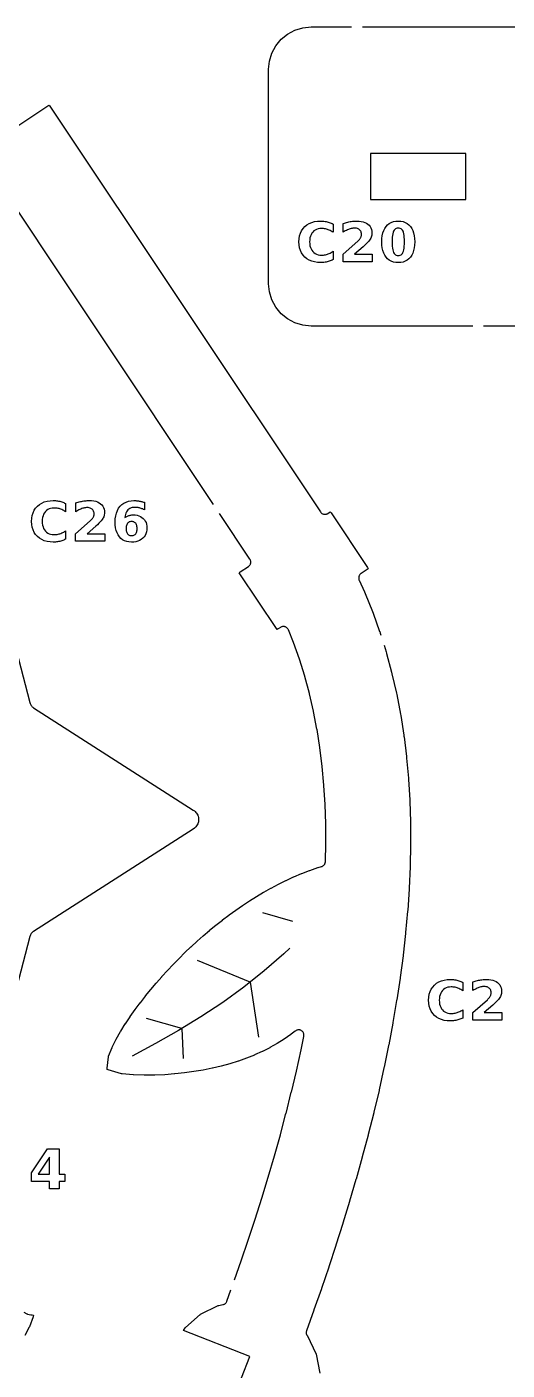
# Model space of a CAD drawing. Header units: millimetres. Extents: x 3 to 297, y 8 to 291.
# Drawn here: x 87.2 to 116.4, y 129.6 to 211.1 of the extents above; entities that cross this region are included whole.
import ezdxf

# ---------------------------------------------------------------- set-up
doc = ezdxf.new("R2010")
doc.units = ezdxf.units.MM
for name, color, linetype in [('CUT', 1, 'CONTINUOUS'), ('ENGRAVE', 5, 'CONTINUOUS'), ('SCORE', 7, 'CONTINUOUS')]:
    doc.layers.add(name, color=color, linetype=linetype)

msp = doc.modelspace()

# ---------------------------------------------------------------- linework, layer by layer
at = {"layer": 'CUT', "color": 1}
for points in [[(114.309, 192.925), (104.4963, 192.925), (103.9976, 192.9741), (103.5145, 193.1207), (103.0692, 193.3587), (102.6789, 193.6789), (102.3587, 194.0692), (102.1207, 194.5145), (101.9741, 194.9976), (101.925, 195.4963), (101.925, 208.5037), (101.9741, 209.0024), (102.1207, 209.4855), (102.3587, 209.9308), (102.6789, 210.3211), (103.0692, 210.6413), (103.5145, 210.8793), (103.9976, 211.0259), (104.4963, 211.075), (106.9633, 211.075)], [(107.6133, 211.075), (117.5037, 211.075), (118.0024, 211.0259), (118.4855, 210.8793), (118.9308, 210.6413), (119.3211, 210.3211), (119.6413, 209.9308), (119.8793, 209.4855), (120.0259, 209.0024), (120.075, 208.5037), (120.075, 195.4963), (120.0259, 194.9976), (119.8793, 194.5145), (119.6413, 194.0692), (119.3211, 193.6789), (118.9308, 193.3587), (118.4855, 193.1207), (118.0024, 192.9741), (117.5037, 192.925), (114.959, 192.925)], [(84.3841, 203.5267), (88.5298, 206.2932), (88.5978, 206.3339), (88.6449, 206.2702), (105.0697, 181.6572), (105.0898, 181.6301), (105.1112, 181.6064), (105.1348, 181.585), (105.1604, 181.566), (105.1878, 181.5496), (105.2166, 181.5359), (105.2466, 181.5252), (105.2775, 181.5174), (105.309, 181.5127), (105.3409, 181.5111), (105.3727, 181.5127), (105.4043, 181.5173), (105.4352, 181.5251), (105.4652, 181.5358), (105.4941, 181.5494), (105.523, 181.5667), (105.598, 181.6168), (105.666, 181.6574), (105.7131, 181.5938), (107.9246, 178.2799), (107.9652, 178.2119), (107.9016, 178.1648), (107.537, 177.9215), (107.5092, 177.9008), (107.485, 177.8788), (107.4632, 177.8544), (107.4439, 177.828), (107.4274, 177.7997), (107.4138, 177.7699), (107.4033, 177.7389), (107.3959, 177.707), (107.3918, 177.6746), (107.391, 177.6419), (107.3935, 177.6092), (107.3992, 177.577), (107.4082, 177.5455), (107.421, 177.5134), (107.7387, 176.8179), (107.7407, 176.8132), (107.7822, 176.717), (107.7842, 176.7123), (108.2255, 175.6236), (108.2274, 175.619), (108.2635, 175.5241), (108.2653, 175.5195), (108.6615, 174.4106), (108.6631, 174.4061), (108.6942, 174.313), (108.6957, 174.3084), (108.7326, 174.1904)], [(98.5778, 182.1075), (84.3611, 203.4116)], [(84.5278, 181.2278), (87.4333, 170.0922), (87.4484, 170.0438), (87.4672, 169.9987), (87.4902, 169.9554), (87.5171, 169.9145), (87.5476, 169.8763), (87.5816, 169.8411), (87.6188, 169.8093), (87.6602, 169.78), (97.3528, 163.5756), (97.4185, 163.5288), (97.4693, 163.4843), (97.5153, 163.4349), (97.5562, 163.3812), (97.5916, 163.3237), (97.621, 163.2629), (97.6441, 163.1996), (97.6609, 163.1342), (97.671, 163.0674), (97.6743, 163), (97.671, 162.9326), (97.6609, 162.8658), (97.6441, 162.8004), (97.621, 162.7371), (97.5916, 162.6763), (97.5562, 162.6188), (97.5153, 162.5651), (97.4693, 162.5157), (97.4185, 162.4712), (97.3528, 162.4244), (87.6602, 156.22), (87.6188, 156.1907), (87.5816, 156.1589), (87.5476, 156.1237), (87.5171, 156.0855), (87.4902, 156.0446), (87.4672, 156.0013), (87.4484, 155.9562), (87.4333, 155.9078), (84.5278, 144.7722)], [(99.8585, 135.0837), (100.2582, 136.2269), (100.2593, 136.23), (100.6871, 137.4909), (100.6882, 137.4942), (101.1043, 138.7611), (101.1054, 138.7646), (101.5088, 140.0365), (101.5099, 140.0402), (101.8994, 141.3162), (101.9006, 141.3201), (102.2752, 142.599), (102.2764, 142.6032), (102.6349, 143.8841), (102.6361, 143.8886), (102.9774, 145.1704), (102.9786, 145.1751), (103.3018, 146.4569), (103.303, 146.4619), (103.6069, 147.7426), (103.6081, 147.7478), (103.8916, 149.0264), (103.8928, 149.0319), (104.0613, 149.8521), (104.0665, 149.8851), (104.0683, 149.9167), (104.067, 149.9482), (104.0627, 149.9795), (104.0553, 150.0102), (104.045, 150.0401), (104.0319, 150.0688), (104.016, 150.0961), (103.9975, 150.1217), (103.9767, 150.1455), (103.9536, 150.167), (103.9286, 150.1863), (103.9018, 150.203), (103.8735, 150.2171), (103.844, 150.2283), (103.8135, 150.2366), (103.7824, 150.2419), (103.7509, 150.2442), (103.7193, 150.2434), (103.688, 150.2395), (103.6571, 150.2326), (103.6271, 150.2227), (103.5982, 150.21), (103.5707, 150.1946), (103.5433, 150.1754), (103.2881, 149.9784), (103.2788, 149.9715), (102.8744, 149.6896), (102.865, 149.6833), (102.4458, 149.42), (102.4362, 149.4142), (102.0024, 149.1693), (101.9928, 149.1642), (101.5444, 148.9373), (101.535, 148.9327), (101.0722, 148.7236), (101.063, 148.7197), (100.5861, 148.5281), (100.5771, 148.5247), (100.0862, 148.3502), (100.0775, 148.3473), (99.5731, 148.1896), (99.5647, 148.1872), (99.0468, 148.0459), (99.0388, 148.0439), (98.5079, 147.9188), (98.5002, 147.9171), (97.9564, 147.808), (97.9489, 147.8066), (97.3925, 147.7131), (97.3853, 147.712), (96.8163, 147.6343), (96.8092, 147.6334), (96.2275, 147.5716), (96.2204, 147.5709), (95.6257, 147.5258), (95.6183, 147.5253), (95.0097, 147.4982), (95.0014, 147.498), (94.377, 147.4921), (94.3668, 147.4922), (93.7229, 147.5137), (93.7078, 147.5147), (93.0328, 147.5805), (93.018, 147.5826), (93.0035, 147.5862), (92.1904, 147.8279), (92.1262, 147.8506), (92.13, 147.9177), (92.203, 148.6176), (92.2056, 148.6353), (92.2115, 148.6521), (92.4205, 149.1755), (92.4289, 149.1942), (92.6722, 149.6775), (92.6782, 149.6887), (92.9426, 150.1505), (92.9474, 150.1585), (93.2263, 150.6043), (93.2304, 150.6105), (93.5206, 151.0435), (93.5242, 151.0487), (93.8236, 151.4707), (93.8269, 151.4753), (94.1344, 151.8877), (94.1375, 151.8918), (94.4522, 152.2954), (94.4552, 152.2992), (94.7765, 152.6947), (94.7794, 152.6982), (95.1069, 153.0859), (95.1097, 153.0893), (95.4432, 153.4696), (95.4461, 153.4728), (95.7853, 153.8458), (95.7881, 153.8489), (96.133, 154.2148), (96.1359, 154.2178), (96.4863, 154.5767), (96.4893, 154.5797), (96.8452, 154.9314), (96.8482, 154.9344), (97.2097, 155.279), (97.2128, 155.2819), (97.5798, 155.6194), (97.5831, 155.6223), (97.9557, 155.9525), (97.959, 155.9555), (98.3374, 156.2783), (98.3409, 156.2812), (98.725, 156.5965), (98.7286, 156.5994), (99.1187, 156.907), (99.1225, 156.9099), (99.5187, 157.2096), (99.5227, 157.2125), (99.9251, 157.504), (99.9293, 157.507), (100.3382, 157.79), (100.3425, 157.793), (100.7582, 158.0674), (100.7627, 158.0703), (101.1853, 158.3356), (101.1901, 158.3385), (101.6199, 158.5944), (101.625, 158.5973), (102.0624, 158.8432), (102.0678, 158.8462), (102.5132, 159.0816), (102.519, 159.0845), (102.9728, 159.3088), (102.9791, 159.3117), (103.442, 159.524), (103.4488, 159.527), (103.9215, 159.7262), (103.929, 159.7292), (104.4125, 159.9138), (104.4209, 159.9169), (104.9166, 160.085), (104.9264, 160.0881), (105.1347, 160.1488), (105.1663, 160.1597), (105.1951, 160.1729), (105.2224, 160.1888), (105.2481, 160.2073), (105.2718, 160.2282), (105.2934, 160.2514), (105.3127, 160.2765), (105.3294, 160.3033), (105.3434, 160.3317), (105.3546, 160.3613), (105.3629, 160.3918), (105.3681, 160.423), (105.3704, 160.4564), (105.3928, 161.5322), (105.3928, 161.5416), (105.3867, 162.7264), (105.3866, 162.7363), (105.3487, 163.9063), (105.3482, 163.9167), (105.2778, 165.0708), (105.277, 165.0816), (105.1733, 166.219), (105.1721, 166.2303), (105.0344, 167.3499), (105.0327, 167.3617), (104.8602, 168.4628), (104.8581, 168.4751), (104.6502, 169.5567), (104.6475, 169.5695), (104.4035, 170.631), (104.4002, 170.6442), (104.1193, 171.685), (104.1154, 171.6986), (103.797, 172.7182), (103.7924, 172.7321), (103.4358, 173.7299), (103.4304, 173.7441), (103.1224, 174.5038), (103.1081, 174.5345), (103.0919, 174.5621), (103.073, 174.5879), (103.0516, 174.6117), (103.028, 174.6334), (103.0024, 174.6526), (102.9751, 174.6692), (102.9462, 174.683), (102.9161, 174.6939), (102.8851, 174.7018), (102.8534, 174.7066), (102.8215, 174.7083), (102.7895, 174.7068), (102.7578, 174.7022), (102.7267, 174.6945), (102.6966, 174.6837), (102.6676, 174.6701), (102.6386, 174.6527), (102.5082, 174.5657), (102.4402, 174.525), (102.3931, 174.5886), (100.1816, 177.9026), (100.141, 177.9705), (100.2046, 178.0176), (100.6955, 178.3452), (100.7226, 178.3653), (100.7463, 178.3867), (100.7677, 178.4103), (100.7867, 178.4359), (100.8031, 178.4633), (100.8168, 178.4921), (100.8275, 178.5221), (100.8353, 178.553), (100.84, 178.5845), (100.8416, 178.6164), (100.84, 178.6482), (100.8354, 178.6798), (100.8276, 178.7107), (100.8169, 178.7407), (100.8033, 178.7696), (100.786, 178.7985), (98.9386, 181.5668)], [(108.9263, 173.57), (109.048, 173.1803), (109.0493, 173.1758), (109.0757, 173.085), (109.077, 173.0805), (109.3863, 171.934), (109.3875, 171.9297), (109.4095, 171.8415), (109.4105, 171.8371), (109.6781, 170.6731), (109.679, 170.6689), (109.697, 170.5836), (109.6979, 170.5794), (109.9248, 169.3988), (109.9256, 169.3948), (109.9399, 169.3125), (109.9406, 169.3085), (110.128, 168.1122), (110.1285, 168.1084), (110.1396, 168.0294), (110.1401, 168.0255), (110.2891, 166.8145), (110.2895, 166.8108), (110.2976, 166.7351), (110.298, 166.7314), (110.4096, 165.5066), (110.4099, 165.503), (110.4154, 165.4306), (110.4157, 165.4271), (110.4912, 164.1894), (110.4914, 164.186), (110.4946, 164.117), (110.4947, 164.1136), (110.5351, 162.864), (110.5352, 162.8607), (110.5364, 162.7949), (110.5365, 162.7917), (110.5429, 161.5311), (110.5429, 161.528), (110.5425, 161.4654), (110.5424, 161.4623), (110.516, 160.1916), (110.516, 160.1887), (110.514, 160.1292), (110.5139, 160.1263), (110.4558, 158.8463), (110.4557, 158.8436), (110.4525, 158.7871), (110.4523, 158.7843), (110.3636, 157.4962), (110.3634, 157.4935), (110.3591, 157.44), (110.3589, 157.4373), (110.2408, 156.1418), (110.2406, 156.1393), (110.2354, 156.0886), (110.2351, 156.0861), (110.0887, 154.7842), (110.0884, 154.7818), (110.0825, 154.7337), (110.0822, 154.7313), (109.9086, 153.4247), (109.9018, 153.3768), (109.7017, 152.0626), (109.6944, 152.0173), (109.4693, 150.6996), (109.4616, 150.6567), (109.2127, 149.3365), (109.2047, 149.2958), (108.933, 147.974), (108.9248, 147.9355), (108.6315, 146.6129), (108.6231, 146.5764), (108.3094, 145.254), (108.301, 145.2195), (107.9679, 143.8982), (107.9594, 143.8656), (107.6081, 142.5463), (107.5997, 142.5154), (107.2313, 141.1991), (107.2229, 141.1699), (106.8386, 139.8575), (106.8303, 139.8298), (106.4312, 138.5222), (106.423, 138.496), (106.0102, 137.1942), (106.0022, 137.1694), (105.5768, 135.8742), (105.569, 135.8508), (105.1321, 134.5632), (105.1245, 134.5411), (104.6774, 133.262), (104.67, 133.2412), (104.2233, 131.9983), (104.2138, 131.9676), (104.2077, 131.9379), (104.2043, 131.9078), (104.2037, 131.8775), (104.206, 131.8473), (104.2111, 131.8174), (104.2189, 131.7881), (104.2295, 131.7597), (104.2426, 131.7323), (104.2591, 131.7048), (104.2679, 131.6917), (104.2745, 131.6797), (104.7987, 130.6151), (104.8055, 130.5997), (104.8095, 130.5833), (105.0403, 129.4193)], [(99.7731, 127.8381), (100.7868, 130.4374), (96.7489, 132.0122), (96.8548, 132.1705), (96.8649, 132.1841), (96.8771, 132.1958), (97.7697, 132.9776), (97.7829, 132.9882), (97.7977, 132.9963), (98.8623, 133.5205), (98.8777, 133.5273), (98.8941, 133.5313), (99.1507, 133.5822), (99.185, 133.5909), (99.2164, 133.6023), (99.2465, 133.617), (99.2749, 133.6346), (99.3013, 133.6551), (99.3255, 133.6782), (99.3472, 133.7037), (99.3662, 133.7313), (99.3822, 133.7606), (99.3959, 133.7933), (99.6397, 134.4716)], [(87.0706, 133.13), (87.2528, 133.0249), (87.2639, 133.0191), (87.274, 133.0149), (87.2859, 133.0112), (87.4891, 132.9567), (87.5013, 132.954), (87.5121, 132.9526), (87.5247, 132.952), (87.5651, 132.952), (87.6438, 132.9482), (87.6428, 132.8695), (87.6423, 132.862), (87.6407, 132.8474), (87.6361, 132.8335), (87.4039, 132.2301), (87.3977, 132.2163), (87.1297, 131.699)]]:
    msp.add_lwpolyline(points, dxfattribs=at)
msp.add_lwpolyline([(113.895, 200.605), (113.895, 203.395), (108.105, 203.395), (108.105, 200.605), (113.895, 200.605)], close=True, dxfattribs=at)
at = {"layer": 'ENGRAVE', "color": 5}
for points in [[(105.7743, 196.9298), (105.7156, 196.9037), (105.6561, 196.8799), (105.5957, 196.8586), (105.5345, 196.8398), (105.4726, 196.8234), (105.4097, 196.8094), (105.346, 196.7981), (105.2813, 196.7892), (105.2158, 196.7829), (105.1493, 196.7791), (105.0819, 196.7778), (104.8866, 196.7872), (104.7052, 196.8155), (104.5379, 196.8626), (104.3846, 196.9286), (104.2453, 197.0135), (104.12, 197.1172), (104.0116, 197.237), (103.9229, 197.3702), (103.8539, 197.5169), (103.8046, 197.6771), (103.7751, 197.8506), (103.7652, 198.0376), (103.7751, 198.225), (103.8046, 198.399), (103.8539, 198.5594), (103.9229, 198.7063), (104.0116, 198.8397), (104.12, 198.9596), (104.2453, 199.0633), (104.3846, 199.1481), (104.5379, 199.2141), (104.7052, 199.2613), (104.8866, 199.2895), (105.0819, 199.299), (105.1493, 199.2977), (105.2158, 199.2939), (105.2813, 199.2876), (105.346, 199.2787), (105.4097, 199.2673), (105.4726, 199.2534), (105.5345, 199.237), (105.5957, 199.2181), (105.6561, 199.1968), (105.7156, 199.1731), (105.7743, 199.1469), (105.8323, 199.1183), (105.8323, 198.6154), (105.7743, 198.6532), (105.7167, 198.6875), (105.6593, 198.7183), (105.6022, 198.7456), (105.5454, 198.7693), (105.4888, 198.7895), (105.4319, 198.8064), (105.374, 198.8203), (105.3151, 198.831), (105.2552, 198.8387), (105.1943, 198.8433), (105.1324, 198.8449), (105.0246, 198.8389), (104.9248, 198.821), (104.8329, 198.7911), (104.749, 198.7494), (104.673, 198.6957), (104.605, 198.63), (104.5464, 198.5539), (104.4983, 198.4687), (104.461, 198.3745), (104.4343, 198.2712), (104.4183, 198.1589), (104.413, 198.0376), (104.4183, 197.9167), (104.4343, 197.8048), (104.461, 197.7019), (104.4983, 197.6079), (104.5464, 197.5228), (104.605, 197.4467), (104.673, 197.3811), (104.749, 197.3274), (104.8329, 197.2856), (104.9248, 197.2558), (105.0246, 197.2379), (105.1324, 197.2319), (105.1943, 197.2334), (105.2552, 197.238), (105.3151, 197.2457), (105.374, 197.2565), (105.4319, 197.2703), (105.4888, 197.2872), (105.5454, 197.3074), (105.6022, 197.3312), (105.6593, 197.3584), (105.7167, 197.3892), (105.7743, 197.4236), (105.8323, 197.4614), (105.8323, 196.9585), (105.7743, 196.9298)], [(108.2084, 196.825), (106.4425, 196.825), (106.4425, 197.2856), (107.3295, 198.0685), (107.3674, 198.1042), (107.4019, 198.1396), (107.4329, 198.1747), (107.4605, 198.2095), (107.4846, 198.2441), (107.5053, 198.2785), (107.5227, 198.3129), (107.537, 198.3477), (107.548, 198.383), (107.5559, 198.4188), (107.5607, 198.455), (107.5623, 198.4917), (107.5591, 198.5468), (107.5495, 198.5982), (107.5336, 198.6459), (107.5113, 198.6899), (107.4826, 198.7302), (107.4475, 198.7667), (107.4072, 198.7986), (107.3626, 198.8246), (107.3139, 198.8449), (107.2609, 198.8593), (107.2037, 198.868), (107.1424, 198.8709), (107.0928, 198.8692), (107.0416, 198.8639), (106.9889, 198.8552), (106.9347, 198.843), (106.879, 198.8274), (106.8217, 198.8082), (106.763, 198.7857), (106.7029, 198.7597), (106.6415, 198.7303), (106.5787, 198.6976), (106.5145, 198.6614), (106.449, 198.6219), (106.449, 199.1557), (106.5194, 199.1781), (106.5895, 199.1987), (106.6594, 199.2174), (106.7289, 199.2342), (106.7982, 199.2492), (106.8673, 199.2623), (106.936, 199.2735), (107.0042, 199.2827), (107.072, 199.2898), (107.1393, 199.2949), (107.2061, 199.2979), (107.2726, 199.299), (107.4126, 199.2936), (107.5417, 199.2776), (107.6601, 199.2509), (107.7677, 199.2136), (107.8645, 199.1656), (107.9505, 199.1069), (108.0243, 199.0387), (108.0847, 198.962), (108.1317, 198.877), (108.1653, 198.7836), (108.1854, 198.6817), (108.1922, 198.5714), (108.1893, 198.506), (108.1808, 198.442), (108.1665, 198.3796), (108.1466, 198.3186), (108.1209, 198.2591), (108.0896, 198.2011), (108.0492, 198.1407), (107.9961, 198.0737), (107.9305, 198.0003), (107.8523, 197.9205), (107.7616, 197.8341), (107.6583, 197.7413), (107.1391, 197.2856), (108.2084, 197.2856), (108.2084, 196.825)], [(110.7262, 197.5027), (110.6756, 197.3551), (110.6105, 197.2227), (110.5309, 197.1058), (110.438, 197.0056), (110.333, 196.9236), (110.216, 196.8598), (110.0867, 196.8142), (109.9454, 196.7869), (109.792, 196.7778), (109.638, 196.7869), (109.4963, 196.8142), (109.3667, 196.8598), (109.2494, 196.9236), (109.1443, 197.0056), (109.0514, 197.1058), (108.9718, 197.2227), (108.9067, 197.3551), (108.8561, 197.5027), (108.8199, 197.6657), (108.7982, 197.8439), (108.791, 198.0376), (108.7982, 198.2317), (108.8199, 198.4104), (108.8561, 198.5737), (108.9067, 198.7215), (108.9718, 198.854), (109.0514, 198.971), (109.1443, 199.0712), (109.2494, 199.1532), (109.3667, 199.217), (109.4963, 199.2625), (109.638, 199.2898), (109.792, 199.299), (109.9454, 199.2898), (110.0867, 199.2625), (110.216, 199.217), (110.333, 199.1532), (110.438, 199.0712), (110.5309, 198.971), (110.6105, 198.854), (110.6756, 198.7215), (110.7262, 198.5737), (110.7624, 198.4104), (110.7841, 198.2317), (110.7913, 198.0376), (110.7841, 197.8439), (110.7624, 197.6657), (110.7262, 197.5027)], [(110.1433, 198.4308), (110.1267, 198.5304), (110.1053, 198.6149), (110.0792, 198.6845), (110.0475, 198.7415), (110.0093, 198.7881), (109.9647, 198.8243), (109.9136, 198.8502), (109.856, 198.8657), (109.792, 198.8709), (109.7279, 198.8657), (109.6703, 198.8502), (109.619, 198.8243), (109.5742, 198.7881), (109.5358, 198.7415), (109.5039, 198.6845), (109.4775, 198.6149), (109.4559, 198.5304), (109.4392, 198.4308), (109.4272, 198.3163), (109.42, 198.1869), (109.4176, 198.0424), (109.42, 197.8965), (109.4272, 197.7656), (109.4392, 197.6498), (109.4559, 197.5491), (109.4775, 197.4635), (109.5039, 197.393), (109.5358, 197.3353), (109.5742, 197.2881), (109.619, 197.2514), (109.6703, 197.2252), (109.7279, 197.2095), (109.792, 197.2042), (109.8555, 197.2095), (109.9128, 197.2252), (109.9637, 197.2514), (110.0083, 197.2881), (110.0465, 197.3353), (110.0784, 197.393), (110.1048, 197.4635), (110.1263, 197.5491), (110.1431, 197.6498), (110.1551, 197.7656), (110.1623, 197.8965), (110.1647, 198.0424), (110.1623, 198.1869), (110.1552, 198.3163), (110.1433, 198.4308)], [(89.4854, 179.952), (89.4258, 179.9282), (89.3655, 179.907), (89.3043, 179.8881), (89.2423, 179.8717), (89.1795, 179.8578), (89.1157, 179.8464), (89.0511, 179.8375), (88.9855, 179.8312), (88.9191, 179.8274), (88.8517, 179.8261), (88.6563, 179.8355), (88.475, 179.8638), (88.3077, 179.911), (88.1544, 179.9769), (88.0151, 180.0618), (87.8898, 180.1655), (87.7814, 180.2853), (87.6927, 180.4186), (87.6237, 180.5652), (87.5744, 180.7254), (87.5448, 180.8989), (87.535, 181.0859), (87.5448, 181.2733), (87.5744, 181.4473), (87.6237, 181.6077), (87.6927, 181.7546), (87.7814, 181.888), (87.8898, 182.0079), (88.0151, 182.1116), (88.1544, 182.1964), (88.3077, 182.2624), (88.475, 182.3096), (88.6563, 182.3378), (88.8517, 182.3473), (88.9191, 182.346), (88.9855, 182.3422), (89.0511, 182.3359), (89.1157, 182.327), (89.1795, 182.3156), (89.2423, 182.3017), (89.3043, 182.2853), (89.3655, 182.2664), (89.4258, 182.2451), (89.4854, 182.2214), (89.5441, 182.1952), (89.602, 182.1666), (89.602, 181.6637), (89.5441, 181.7015), (89.4865, 181.7358), (89.4291, 181.7666), (89.372, 181.7939), (89.3152, 181.8176), (89.2586, 181.8378), (89.2017, 181.8547), (89.1438, 181.8686), (89.0848, 181.8793), (89.0249, 181.887), (88.964, 181.8916), (88.9021, 181.8932), (88.7944, 181.8872), (88.6945, 181.8693), (88.6027, 181.8395), (88.5188, 181.7977), (88.4428, 181.744), (88.3748, 181.6783), (88.3161, 181.6022), (88.2681, 181.517), (88.2308, 181.4228), (88.2041, 181.3195), (88.1881, 181.2072), (88.1827, 181.0859), (88.1881, 180.965), (88.2041, 180.8531), (88.2308, 180.7502), (88.2681, 180.6562), (88.3161, 180.5711), (88.3748, 180.4951), (88.4428, 180.4294), (88.5188, 180.3757), (88.6027, 180.3339), (88.6945, 180.3041), (88.7944, 180.2862), (88.9021, 180.2802), (88.964, 180.2818), (89.0249, 180.2864), (89.0848, 180.294), (89.1438, 180.3048), (89.2017, 180.3186), (89.2586, 180.3356), (89.3152, 180.3558), (89.372, 180.3795), (89.4291, 180.4068), (89.4865, 180.4375), (89.5441, 180.4719), (89.602, 180.5097), (89.602, 180.0068), (89.5441, 179.9782), (89.4854, 179.952)], [(91.9782, 179.8733), (90.2122, 179.8733), (90.2122, 180.3339), (91.0993, 181.1168), (91.1372, 181.1525), (91.1716, 181.1879), (91.2026, 181.223), (91.2302, 181.2579), (91.2544, 181.2924), (91.2751, 181.3268), (91.2925, 181.3612), (91.3067, 181.396), (91.3178, 181.4313), (91.3257, 181.4671), (91.3304, 181.5033), (91.332, 181.54), (91.3288, 181.5951), (91.3193, 181.6465), (91.3033, 181.6942), (91.281, 181.7382), (91.2523, 181.7785), (91.2173, 181.815), (91.1769, 181.8469), (91.1324, 181.8729), (91.0836, 181.8932), (91.0307, 181.9076), (90.9735, 181.9163), (90.9121, 181.9192), (90.8625, 181.9175), (90.8114, 181.9122), (90.7587, 181.9035), (90.7045, 181.8914), (90.6488, 181.8757), (90.5915, 181.8565), (90.5327, 181.834), (90.4727, 181.808), (90.4112, 181.7786), (90.3484, 181.7459), (90.2843, 181.7097), (90.2187, 181.6702), (90.2187, 182.204), (90.2891, 182.2264), (90.3593, 182.247), (90.4291, 182.2657), (90.4987, 182.2825), (90.568, 182.2975), (90.637, 182.3107), (90.7057, 182.3218), (90.7739, 182.331), (90.8417, 182.3381), (90.909, 182.3432), (90.9759, 182.3463), (91.0423, 182.3473), (91.1823, 182.3419), (91.3115, 182.3259), (91.4299, 182.2993), (91.5375, 182.2619), (91.6342, 182.2139), (91.7202, 182.1552), (91.7941, 182.087), (91.8545, 182.0104), (91.9015, 181.9253), (91.9351, 181.8319), (91.9552, 181.73), (91.9619, 181.6197), (91.9591, 181.5543), (91.9505, 181.4903), (91.9363, 181.4279), (91.9163, 181.3669), (91.8907, 181.3074), (91.8594, 181.2495), (91.8189, 181.189), (91.7659, 181.122), (91.7003, 181.0486), (91.6221, 180.9688), (91.5314, 180.8825), (91.4281, 180.7897), (90.9089, 180.3339), (91.9782, 180.3339), (91.9782, 179.8733)], [(94.331, 181.814), (94.2809, 181.8352), (94.2319, 181.8543), (94.1838, 181.8713), (94.1368, 181.8861), (94.0907, 181.8989), (94.0453, 181.9096), (94.0003, 181.9183), (93.9556, 181.9251), (93.9113, 181.93), (93.8673, 181.9329), (93.8238, 181.9339), (93.7339, 181.9295), (93.6509, 181.9166), (93.5747, 181.895), (93.5055, 181.8648), (93.4431, 181.8259), (93.3876, 181.7784), (93.3391, 181.7224), (93.2979, 181.6581), (93.2639, 181.5853), (93.2371, 181.5043), (93.2176, 181.4148), (93.2053, 181.317), (93.2416, 181.3425), (93.2789, 181.3657), (93.3172, 181.3868), (93.3565, 181.4056), (93.3967, 181.4222), (93.438, 181.4366), (93.4804, 181.4488), (93.5241, 181.4588), (93.569, 181.4665), (93.6152, 181.4721), (93.6627, 181.4754), (93.7115, 181.4765), (93.8317, 181.4704), (93.9439, 181.4523), (94.0482, 181.422), (94.1444, 181.3796), (94.2326, 181.325), (94.3129, 181.2584), (94.3827, 181.182), (94.4399, 181.098), (94.4844, 181.0065), (94.5161, 180.9076), (94.5352, 180.8011), (94.5415, 180.6871), (94.5344, 180.5612), (94.5131, 180.444), (94.4777, 180.3353), (94.428, 180.2354), (94.3641, 180.144), (94.286, 180.0613), (94.196, 179.9894), (94.0963, 179.9306), (93.9869, 179.8849), (93.8679, 179.8522), (93.7392, 179.8326), (93.6008, 179.8261), (93.4488, 179.835), (93.3088, 179.8616), (93.1807, 179.9061), (93.0644, 179.9683), (92.96, 180.0482), (92.8675, 180.1459), (92.7882, 180.26), (92.7233, 180.3889), (92.6728, 180.5327), (92.6368, 180.6914), (92.6152, 180.8649), (92.6079, 181.0533), (92.6164, 181.2469), (92.6417, 181.4261), (92.6838, 181.591), (92.7429, 181.7416), (92.8187, 181.8779), (92.9115, 181.9998), (93.0189, 182.105), (93.1389, 182.191), (93.2714, 182.258), (93.4164, 182.3058), (93.5739, 182.3345), (93.744, 182.344), (93.7996, 182.3433), (93.8547, 182.3411), (93.9092, 182.3375), (93.9632, 182.3324), (94.0166, 182.3259), (94.0695, 182.318), (94.1221, 182.3086), (94.1744, 182.2977), (94.2266, 182.2854), (94.2786, 182.2717), (94.3304, 182.2565), (94.382, 182.2398), (94.382, 181.7906), (94.331, 181.814)], [(93.5068, 181.061), (93.4634, 181.0462), (93.4246, 181.0255), (93.3904, 180.9988), (93.3607, 180.9662), (93.3356, 180.9278), (93.315, 180.8833), (93.2991, 180.833), (93.2876, 180.7767), (93.2808, 180.7145), (93.2785, 180.6464), (93.2808, 180.5783), (93.2876, 180.5161), (93.2991, 180.4599), (93.315, 180.4095), (93.3356, 180.3651), (93.3607, 180.3266), (93.3904, 180.294), (93.4246, 180.2674), (93.4634, 180.2466), (93.5068, 180.2318), (93.5548, 180.223), (93.6073, 180.22), (93.6603, 180.223), (93.7087, 180.2318), (93.7523, 180.2466), (93.7914, 180.2674), (93.8258, 180.294), (93.8555, 180.3266), (93.8806, 180.3651), (93.9012, 180.4095), (93.9171, 180.4599), (93.9286, 180.5161), (93.9354, 180.5783), (93.9377, 180.6464), (93.9354, 180.7145), (93.9286, 180.7767), (93.9171, 180.833), (93.9012, 180.8833), (93.8806, 180.9278), (93.8555, 180.9662), (93.8258, 180.9988), (93.7914, 181.0255), (93.7523, 181.0462), (93.7087, 181.061), (93.6603, 181.0699), (93.6073, 181.0729), (93.5548, 181.0699), (93.5068, 181.061)], [(113.6431, 150.9343), (113.5844, 150.9082), (113.5248, 150.8844), (113.4645, 150.8631), (113.4033, 150.8443), (113.3413, 150.8279), (113.2785, 150.8139), (113.2147, 150.8025), (113.1501, 150.7937), (113.0845, 150.7873), (113.0181, 150.7835), (112.9507, 150.7823), (112.7553, 150.7917), (112.574, 150.82), (112.4067, 150.8671), (112.2534, 150.9331), (112.1141, 151.0179), (111.9888, 151.1216), (111.8804, 151.2415), (111.7917, 151.3747), (111.7227, 151.5214), (111.6734, 151.6815), (111.6438, 151.8551), (111.634, 152.042), (111.6438, 152.2295), (111.6734, 152.4035), (111.7227, 152.5639), (111.7917, 152.7108), (111.8804, 152.8442), (111.9888, 152.9641), (112.1141, 153.0678), (112.2534, 153.1526), (112.4067, 153.2186), (112.574, 153.2657), (112.7553, 153.294), (112.9507, 153.3034), (113.0181, 153.3022), (113.0845, 153.2984), (113.1501, 153.292), (113.2147, 153.2832), (113.2785, 153.2718), (113.3413, 153.2579), (113.4033, 153.2415), (113.4645, 153.2226), (113.5248, 153.2013), (113.5844, 153.1776), (113.6431, 153.1514), (113.701, 153.1228), (113.701, 152.6198), (113.6431, 152.6577), (113.5855, 152.692), (113.5281, 152.7228), (113.471, 152.7501), (113.4142, 152.7738), (113.3576, 152.794), (113.3007, 152.8109), (113.2428, 152.8247), (113.1838, 152.8355), (113.1239, 152.8432), (113.063, 152.8478), (113.0011, 152.8493), (112.8934, 152.8434), (112.7935, 152.8255), (112.7017, 152.7956), (112.6178, 152.7539), (112.5418, 152.7001), (112.4738, 152.6345), (112.4151, 152.5584), (112.3671, 152.4732), (112.3298, 152.379), (112.3031, 152.2757), (112.2871, 152.1634), (112.2817, 152.042), (112.2871, 151.9212), (112.3031, 151.8093), (112.3298, 151.7064), (112.3671, 151.6124), (112.4151, 151.5273), (112.4738, 151.4512), (112.5418, 151.3856), (112.6178, 151.3319), (112.7017, 151.2901), (112.7935, 151.2603), (112.8934, 151.2424), (113.0011, 151.2364), (113.063, 151.2379), (113.1239, 151.2425), (113.1838, 151.2502), (113.2428, 151.261), (113.3007, 151.2748), (113.3576, 151.2917), (113.4142, 151.3119), (113.471, 151.3357), (113.5281, 151.3629), (113.5855, 151.3937), (113.6431, 151.428), (113.701, 151.4659), (113.701, 150.9629), (113.6431, 150.9343)], [(116.0772, 150.8295), (114.3112, 150.8295), (114.3112, 151.2901), (115.1983, 152.073), (115.2362, 152.1086), (115.2706, 152.144), (115.3016, 152.1792), (115.3292, 152.214), (115.3534, 152.2486), (115.3741, 152.2829), (115.3915, 152.3173), (115.4057, 152.3522), (115.4168, 152.3875), (115.4247, 152.4233), (115.4294, 152.4595), (115.431, 152.4961), (115.4278, 152.5513), (115.4183, 152.6027), (115.4023, 152.6504), (115.38, 152.6944), (115.3513, 152.7346), (115.3163, 152.7712), (115.2759, 152.803), (115.2314, 152.8291), (115.1826, 152.8493), (115.1297, 152.8638), (115.0725, 152.8725), (115.0111, 152.8754), (114.9615, 152.8736), (114.9104, 152.8684), (114.8577, 152.8597), (114.8035, 152.8475), (114.7478, 152.8319), (114.6905, 152.8127), (114.6317, 152.7901), (114.5717, 152.7642), (114.5102, 152.7348), (114.4474, 152.702), (114.3833, 152.6659), (114.3178, 152.6264), (114.3178, 153.1602), (114.3881, 153.1826), (114.4583, 153.2032), (114.5281, 153.2219), (114.5977, 153.2387), (114.667, 153.2537), (114.736, 153.2668), (114.8047, 153.278), (114.8729, 153.2872), (114.9407, 153.2943), (115.008, 153.2994), (115.0749, 153.3024), (115.1413, 153.3034), (115.2813, 153.2981), (115.4105, 153.2821), (115.5289, 153.2554), (115.6365, 153.2181), (115.7332, 153.1701), (115.8192, 153.1114), (115.8931, 153.0432), (115.9535, 152.9665), (116.0005, 152.8815), (116.0341, 152.788), (116.0542, 152.6862), (116.0609, 152.5759), (116.0581, 152.5105), (116.0495, 152.4465), (116.0353, 152.384), (116.0153, 152.3231), (115.9897, 152.2636), (115.9584, 152.2056), (115.9179, 152.1452), (115.8649, 152.0782), (115.7993, 152.0048), (115.7211, 151.925), (115.6304, 151.8386), (115.5271, 151.7458), (115.0079, 151.2901), (116.0772, 151.2901), (116.0772, 150.8295)], [(89.5541, 141.4992), (89.5541, 141.0451), (89.2074, 141.0451), (89.2074, 140.6024), (88.615, 140.6024), (88.615, 141.0451), (87.5375, 141.0451), (87.5375, 141.5822), (88.5108, 143.0324), (89.2074, 143.0324), (89.2074, 141.4992), (89.5541, 141.4992)], [(88.615, 142.5165), (87.9281, 141.4992), (88.615, 141.4992), (88.615, 142.5165)]]:
    msp.add_lwpolyline(points, close=True, dxfattribs=at)
at = {"layer": 'SCORE', "color": 7}
for points in [[(103.399, 156.8186), (101.5711, 157.348)], [(103.2092, 155.201), (102.852, 154.8601), (101.6608, 153.8158), (100.4247, 152.8287), (99.1433, 151.8993), (97.8188, 151.025), (96.4561, 150.1993), (95.0624, 149.4131), (93.647, 148.6546)], [(100.8132, 153.1288), (97.6101, 154.4518)], [(100.8132, 153.1288), (101.319, 149.8038)], [(96.6618, 150.3199), (94.52, 150.9402)], [(96.6618, 150.3199), (96.7366, 148.5065)]]:
    msp.add_lwpolyline(points, dxfattribs=at)

doc.saveas('drawing.dxf')
